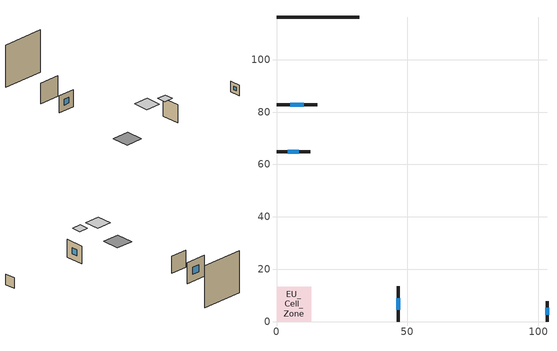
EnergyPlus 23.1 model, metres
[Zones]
EU_Cell_Zone
 floor othersidecoefficients (EU_ES.ME.AB.03.Gen.ReEx.001.001_floor_1_Construction): 0,0 13.23,0 13.23,13.23 0,13.23 z0
 wall outside (EU_ES.ME.AB.03.Gen.ReEx.001.001_wall_1_east_1_Construction): 46.5,0 46.5,13.43 z0:13.43
 wall outside (EU_ES.ME.AB.03.Gen.ReEx.001.001_wall_1_north_2_Construction): 0,64.93 12.8,64.93 z0:12.8
 wall outside (EU_ES.ME.AB.03.Gen.ReEx.001.001_wall_1_south_3_Construction): 15.55,82.73 0,82.73 z0:15.55
 wall outside (EU_ES.ME.AB.03.Gen.ReEx.001.001_wall_1_west_4_Construction): 103.27,7.84 103.27,0 z0:7.84
 wall othersidecoefficients (EU_ES.ME.AB.03.Gen.ReEx.001.001_thermal_bridge_Construction): 31.63,116.11 0,116.11 z0:31.63
 window (EU_ES.ME.AB.03.Gen.ReEx.001.001_window_east_1_Construction): 46.5,4.49 46.5,8.94 z4.49:8.94
 window (EU_ES.ME.AB.03.Gen.ReEx.001.001_window_north_2_Construction): 4.28,64.93 8.52,64.93 z4.28:8.52
 window (EU_ES.ME.AB.03.Gen.ReEx.001.001_window_south_3_Construction): 10.35,82.73 5.2,82.73 z5.2:10.35
 window (EU_ES.ME.AB.03.Gen.ReEx.001.001_window_west_4_Construction): 103.27,5.22 103.27,2.62 z2.62:5.22
 ceiling othersidecoefficients (EU_ES.ME.AB.03.Gen.ReEx.001.001_roof_1_Construction): 18.23,0 29.72,0 29.72,11.49 18.23,11.49 z20
 ceiling othersidecoefficients (EU_ES.ME.AB.03.Gen.ReEx.001.001_roof_2_Construction): 34.72,0 41.5,0 41.5,6.78 34.72,6.78 z20
[Building]
EU Step8 Campaign Cell: North Axis=0; Terrain=City; Solar Distribution=FullExterior
[Site:Location]
Madrid: Latitude=40.5; Longitude=-3.5; Time Zone=1; Elevation=609
[SizingPeriod:WeatherFileDays]
AnnualSizingPeriod: Begin Month=1; Begin Day of Month=1; End Month=12; End Day of Month=31; Use Weather File Daylight Saving Period=No; Use Weather File Rain and Snow Indicators=No
[MATERIAL]
EU_InternalMass_Material: Roughness=MediumRough; Thickness=0.1; Conductivity=1; Density=1800; Specific Heat=900; Thermal Absorptance=0.9; Solar Absorptance=0.7; Visible Absorptance=0.7
[MATERIAL:NOMASS] Roughness=MediumRough; Thermal Absorptance=0.9; Solar Absorptance=0.7; Visible Absorptance=0.7
Name | Thermal Resistance
EU_ES.ME.AB.03.Gen.ReEx.001.001_floor_1_NoMass | 0.882863
EU_ES.ME.AB.03.Gen.ReEx.001.001_roof_1_NoMass | 0.811976
EU_ES.ME.AB.03.Gen.ReEx.001.001_roof_2_NoMass | 0.266764
EU_ES.ME.AB.03.Gen.ReEx.001.001_wall_1_east_1_NoMass; EU_ES.ME.AB.03.Gen.ReEx.001.001_wall_1_north_2_NoMass; EU_ES.ME.AB.03.Gen.ReEx.001.001_wall_1_south_3_NoMass; EU_ES.ME.AB.03.Gen.ReEx.001.001_wall_1_west_4_NoMass | 0.490047
EU_ES.ME.AB.03.Gen.ReEx.001.001_thermal_bridge_NoMass | 7.41605
[WINDOWMATERIAL:SIMPLEGLAZINGSYSTEM] UFactor=4.12619; Solar Heat Gain Coefficient=0.85; Visible Transmittance=0.85
EU_ES.ME.AB.03.Gen.ReEx.001.001_window_east_1_SimpleGlazing; EU_ES.ME.AB.03.Gen.ReEx.001.001_window_north_2_SimpleGlazing; EU_ES.ME.AB.03.Gen.ReEx.001.001_window_south_3_SimpleGlazing; EU_ES.ME.AB.03.Gen.ReEx.001.001_window_west_4_SimpleGlazing
[CONSTRUCTION]
EU_ES.ME.AB.03.Gen.ReEx.001.001_floor_1_Construction: EU_ES.ME.AB.03.Gen.ReEx.001.001_floor_1_NoMass
EU_ES.ME.AB.03.Gen.ReEx.001.001_roof_1_Construction: EU_ES.ME.AB.03.Gen.ReEx.001.001_roof_1_NoMass
EU_ES.ME.AB.03.Gen.ReEx.001.001_roof_2_Construction: EU_ES.ME.AB.03.Gen.ReEx.001.001_roof_2_NoMass
EU_ES.ME.AB.03.Gen.ReEx.001.001_wall_1_east_1_Construction: EU_ES.ME.AB.03.Gen.ReEx.001.001_wall_1_east_1_NoMass
EU_ES.ME.AB.03.Gen.ReEx.001.001_window_east_1_Construction: EU_ES.ME.AB.03.Gen.ReEx.001.001_window_east_1_SimpleGlazing
EU_ES.ME.AB.03.Gen.ReEx.001.001_wall_1_north_2_Construction: EU_ES.ME.AB.03.Gen.ReEx.001.001_wall_1_north_2_NoMass
EU_ES.ME.AB.03.Gen.ReEx.001.001_window_north_2_Construction: EU_ES.ME.AB.03.Gen.ReEx.001.001_window_north_2_SimpleGlazing
EU_ES.ME.AB.03.Gen.ReEx.001.001_wall_1_south_3_Construction: EU_ES.ME.AB.03.Gen.ReEx.001.001_wall_1_south_3_NoMass
EU_ES.ME.AB.03.Gen.ReEx.001.001_window_south_3_Construction: EU_ES.ME.AB.03.Gen.ReEx.001.001_window_south_3_SimpleGlazing
EU_ES.ME.AB.03.Gen.ReEx.001.001_wall_1_west_4_Construction: EU_ES.ME.AB.03.Gen.ReEx.001.001_wall_1_west_4_NoMass
EU_ES.ME.AB.03.Gen.ReEx.001.001_window_west_4_Construction: EU_ES.ME.AB.03.Gen.ReEx.001.001_window_west_4_SimpleGlazing
EU_ES.ME.AB.03.Gen.ReEx.001.001_thermal_bridge_Construction: EU_ES.ME.AB.03.Gen.ReEx.001.001_thermal_bridge_NoMass
EU_InternalMass_Construction: EU_InternalMass_Material
[ZONE]
EU_Cell_Zone: Type=1; Multiplier=1; Ceiling Height=0.507539; Volume=2787; Floor Area=915.2; Part of Total Floor Area=Yes
[INTERNALMASS]
EU_Cell_Zone_EU_InternalMass: Construction=EU_InternalMass_Construction; Zone or ZoneList=EU_Cell_Zone; Surface Area=915.2
[SURFACEPROPERTY:OTHERSIDECOEFFICIENTS] Combined ConvectiveRadiative Film Coefficient=0; Constant Temperature=0; Constant Temperature Coefficient=0; Ground Temperature Coefficient=0; Wind Speed Coefficient=0; Sinusoidal Variation of Constant Temperature Coefficient=No; Period of Sinusoidal Variation=24; Previous Other Side Temperature Coefficient=0
Name | External DryBulb Temperature Coefficient | Zone Air Temperature Coefficient
EU_ES.ME.AB.03.Gen.ReEx.001.001_floor_1_b0.725689 | 0.725689 | 0.274311
EU_ES.ME.AB.03.Gen.ReEx.001.001_roof_1_b1; EU_ES.ME.AB.03.Gen.ReEx.001.001_roof_2_b1; EU_ES.ME.AB.03.Gen.ReEx.001.001_wall_1_east_1_b1; EU_ES.ME.AB.03.Gen.ReEx.001.001_wall_1_north_2_b1; EU_ES.ME.AB.03.Gen.ReEx.001.001_wall_1_south_3_b1; EU_ES.ME.AB.03.Gen.ReEx.001.001_wall_1_west_4_b1; EU_ES.ME.AB.03.Gen.ReEx.001.001_thermal_bridge_b1 | 1 | 0
[OTHEREQUIPMENT]
EU_Step8_InternalGain_es__ES.ME.AB.03.Gen.ReEx.001.001__f030_f030: Fuel Type=Electricity; Zone or ZoneList or Space or SpaceList=EU_Cell_Zone; Schedule=EU_Step8_GainSchedule_es__ES.ME.AB.03.Gen.ReEx.001.001__f030_f030; Design Level Calculation Method=Watts/Area; Power per Zone Floor Area=1; Fraction Latent=0; Fraction Radiant=0; Fraction Lost=0; Carbon Dioxide Generation Rate=0; EndUse Subcategory=EU_Step8_InternalGains
[ZONEVENTILATION:DESIGNFLOWRATE]
EU_ConstantAir_EU_Cell_Zone: Zone or ZoneList or Space or SpaceList=EU_Cell_Zone; Schedule=EU_AlwaysOn; Design Flow Rate Calculation Method=AirChanges/Hour; Air Changes per Hour=0.719161; Ventilation Type=Natural; Fan Pressure Rise=0; Fan Total Efficiency=1; Constant Term Coefficient=1; Temperature Term Coefficient=0; Velocity Term Coefficient=0; Velocity Squared Term Coefficient=0; Minimum Indoor Temperature=-100; Maximum Indoor Temperature=100; Delta Temperature=-100; Minimum Outdoor Temperature=-100; Maximum Outdoor Temperature=100; Maximum Wind Speed=40
[HVACTEMPLATE:THERMOSTAT]
EU_HeatOnly_EU_Cell_Zone: Constant Heating Setpoint=20; Constant Cooling Setpoint=50
[HVACTEMPLATE:ZONE:IDEALLOADSAIRSYSTEM]
EU_Cell_Zone: Template Thermostat=EU_HeatOnly_EU_Cell_Zone; System Availability Schedule=EU_AlwaysOn; Maximum Heating Supply Air Temperature=50; Minimum Cooling Supply Air Temperature=13; Maximum Heating Supply Air Humidity Ratio=0.0156; Minimum Cooling Supply Air Humidity Ratio=0.0077; Heating Limit=NoLimit; Cooling Limit=NoLimit; Heating Availability Schedule=EU_AlwaysOn; Cooling Availability Schedule=EU_CoolingOff; Dehumidification Control Type=ConstantSensibleHeatRatio; Cooling Sensible Heat Ratio=0.7; Dehumidification Setpoint=60; Humidification Control Type=None; Humidification Setpoint=30; Outdoor Air Method=None; Outdoor Air Flow Rate per Person=0.00944; Outdoor Air Flow Rate per Zone Floor Area=0; Outdoor Air Flow Rate per Zone=0; Demand Controlled Ventilation Type=None; Outdoor Air Economizer Type=NoEconomizer; Heat Recovery Type=None; Sensible Heat Recovery Effectiveness=0.7; Latent Heat Recovery Effectiveness=0.65
[SIZING:ZONE]
EU_Cell_Zone: Zone Cooling Design Supply Air Temperature Input Method=SupplyAirTemperature; Zone Cooling Design Supply Air Temperature=13; Zone Heating Design Supply Air Temperature Input Method=SupplyAirTemperature; Zone Heating Design Supply Air Temperature=50; Zone Cooling Design Supply Air Humidity Ratio=0.008; Zone Heating Design Supply Air Humidity Ratio=0.008; Cooling Design Air Flow Method=DesignDay; Cooling Design Air Flow Rate=0; Cooling Minimum Air Flow per Zone Floor Area=0.000762; Cooling Minimum Air Flow=0; Cooling Minimum Air Flow Fraction=0.2; Heating Design Air Flow Method=DesignDay; Heating Design Air Flow Rate=0; Heating Maximum Air Flow per Zone Floor Area=0.002032; Heating Maximum Air Flow=0.141576; Heating Maximum Air Flow Fraction=0.3; Account for Dedicated Outdoor Air System=No; Dedicated Outdoor Air System Control Strategy=NeutralSupplyAir; Dedicated Outdoor Air Low Setpoint Temperature for Design=autosize; Dedicated Outdoor Air High Setpoint Temperature for Design=autosize; Zone Load Sizing Method=Sensible Load Only No Latent Load; Zone Latent Cooling Design Supply Air Humidity Ratio Input Method=HumidityRatioDifference; Zone Cooling Design Supply Air Humidity Ratio Difference=0.005; Zone Latent Heating Design Supply Air Humidity Ratio Input Method=HumidityRatioDifference; Zone Humidification Design Supply Air Humidity Ratio Difference=0.005
[SCHEDULE:CONSTANT]
Name | Hourly Value
EU_AlwaysOn | 1
EU_CoolingOff | 0
[SCHEDULE:FILE]
EU_Step8_GainSchedule_es__ES.ME.AB.03.Gen.ReEx.001.001__f030_f030: File=C:\Users\o_iseri\Desktop\OpenUBEM\openubem\outputs\eu_certified_rerun_2026-08-28\rep2\schedules\es__ES.ME.AB.03.Gen.ReEx.001.001__f030.csv; Column Number=1; Rows to Skip at Top=0; Number of Hours of Data=8760; Column Separator=Comma; Interpolate to Timestep=No; Minutes per Item=60; Adjust Schedule for Daylight Savings=Yes
